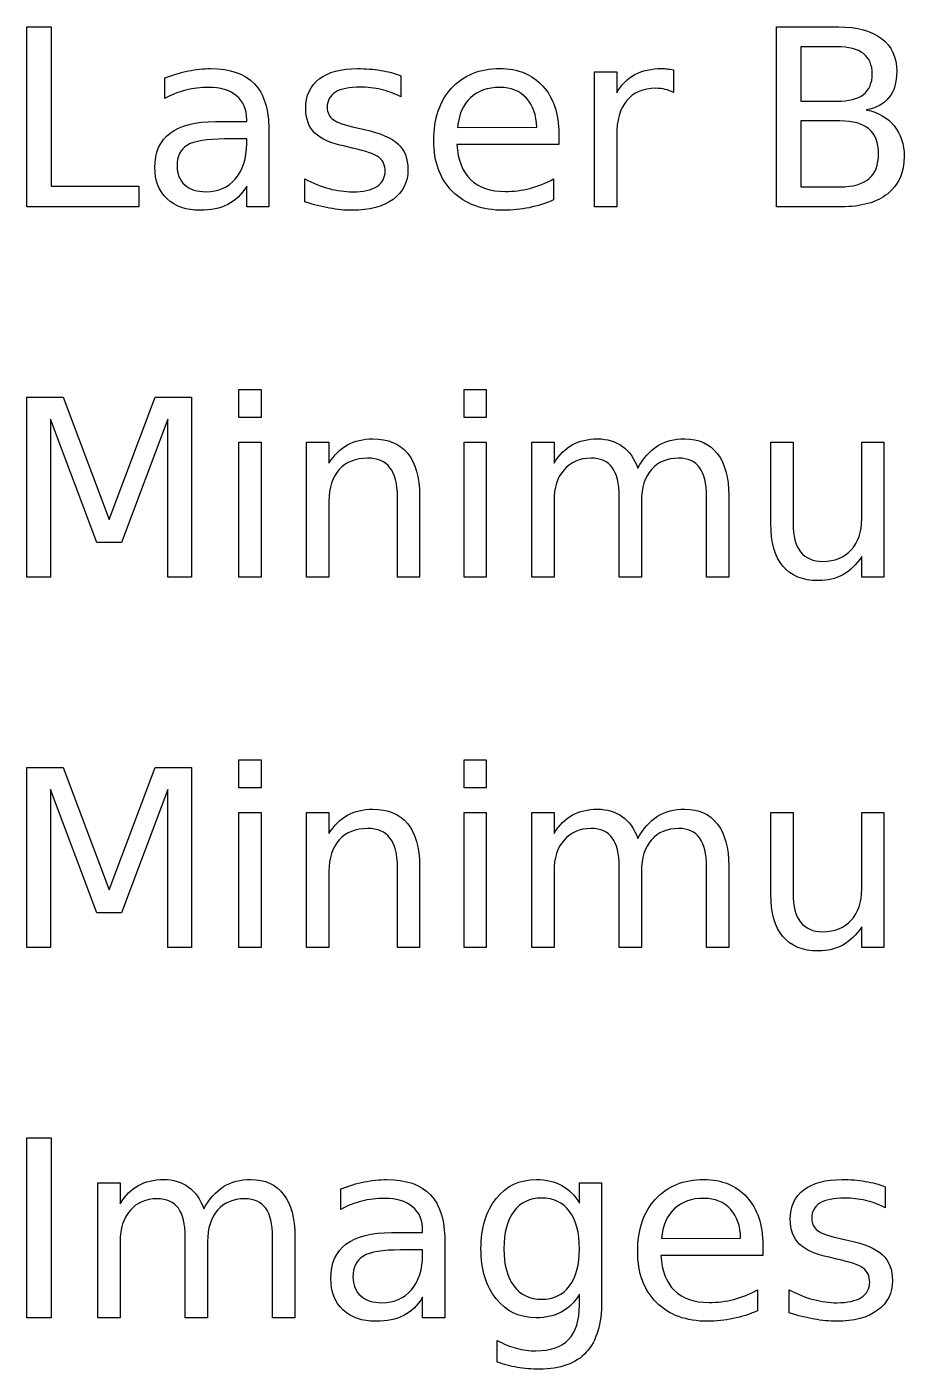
# Model space of a CAD drawing. Extents: x -140 to 352, y 0 to 216.
# Drawn here: x 207.71 to 223.37, y 145.13 to 169.08 of the extents above; entities that cross this region are included whole.
import ezdxf

# ---------------------------------------------------------------- set-up
doc = ezdxf.new("R2010")
doc.units = 0
doc.layers.add('Design_Template', color=7, linetype='CONTINUOUS')

msp = doc.modelspace()

# ---------------------------------------------------------------- linework, layer by layer
at = {"layer": 'Design_Template', "color": 7}
for points in [[(207.714691, 169.08314), (208.149232, 169.08314), (208.149232, 166.237089), (209.713167, 166.237089), (209.713167, 165.871384), (207.714691, 165.871384)], [(207.714691, 162.474625), (208.362197, 162.474625), (209.181813, 160.288997), (210.005722, 162.474625), (210.653245, 162.474625), (210.653245, 159.262869), (210.229457, 159.262869), (210.229457, 162.083104), (209.401237, 159.880266), (208.964541, 159.880266), (208.136324, 162.083104), (208.136324, 159.262869), (207.714691, 159.262869)], [(211.500819, 162.610151), (211.896632, 162.610151), (211.896632, 162.108918), (211.500819, 162.108918)], [(215.519282, 162.610151), (215.915095, 162.610151), (215.915095, 162.108918), (215.519282, 162.108918)], [(211.500819, 161.672223), (211.896632, 161.672223), (211.896632, 159.262869), (211.500819, 159.262869)], [(215.519282, 161.672223), (215.915095, 161.672223), (215.915095, 159.262869), (215.519282, 159.262869)], [(211.500819, 156.001635), (211.896632, 156.001635), (211.896632, 155.500405), (211.500819, 155.500405)], [(215.519282, 156.001635), (215.915095, 156.001635), (215.915095, 155.500405), (215.519282, 155.500405)], [(207.714691, 155.86611), (208.362197, 155.86611), (209.181813, 153.680481), (210.005722, 155.86611), (210.653245, 155.86611), (210.653245, 152.654353), (210.229457, 152.654353), (210.229457, 155.474589), (209.401237, 153.271753), (208.964541, 153.271753), (208.136324, 155.474589), (208.136324, 152.654353), (207.714691, 152.654353)], [(211.500819, 155.063709), (211.896632, 155.063709), (211.896632, 152.654353), (211.500819, 152.654353)], [(215.519282, 155.063709), (215.915095, 155.063709), (215.915095, 152.654353), (215.519282, 152.654353)], [(207.714691, 149.257593), (208.149232, 149.257593), (208.149232, 146.045841), (207.714691, 146.045841)]]:
    msp.add_lwpolyline(points, close=True, dxfattribs=at)
for points in [[(221.095217, 169.08314), (222.205236, 169.08314)], [(222.248257, 165.871384), (221.095217, 165.871384), (221.095217, 169.08314)], [(221.529758, 168.726039), (221.529758, 167.757995), (222.172971, 167.757995)], [(222.172971, 168.726039), (221.529758, 168.726039)], [(210.175665, 167.805322), (210.175665, 168.171027)], [(214.387737, 168.209748), (214.387737, 167.835437)], [(218.242702, 167.140597), (218.242702, 165.871384), (217.844733, 165.871384), (217.844733, 168.280738), (218.242702, 168.280738), (218.242702, 167.906427)], [(219.253774, 168.317295), (219.25589, 167.910717)], [(211.083479, 167.39229), (211.638497, 167.39229), (211.638497, 167.431011)], [(212.03431, 167.246007), (212.03431, 165.871384), (211.638497, 165.871384), (211.638497, 166.237089)], [(213.604708, 167.280426), (213.740231, 167.250309)], [(215.403116, 167.289032), (216.814308, 167.291184)], [(221.529758, 167.405196), (221.529758, 166.228485), (222.226745, 166.228485)], [(222.226745, 167.405196), (221.529758, 167.405196)], [(211.638497, 166.994315), (211.638497, 167.082516), (211.244819, 167.082516)], [(217.210121, 167.175017), (217.210121, 166.981409), (215.390204, 166.981409)], [(213.525096, 166.919023), (213.387421, 166.951292)], [(212.675385, 165.959584), (212.675385, 166.368314)], [(217.11762, 166.368313), (217.11762, 165.994002)], [(213.105619, 160.624584), (213.105619, 159.262869), (212.70765, 159.262869), (212.70765, 161.672223), (213.105619, 161.672223), (213.105619, 161.297912)], [(217.124082, 160.624584), (217.124082, 159.262869), (216.726114, 159.262869), (216.726114, 161.672223), (217.124082, 161.672223), (217.124082, 161.297912)], [(220.994097, 160.213703), (220.994097, 161.672223), (221.389928, 161.672223), (221.389928, 160.228762)], [(222.616113, 160.306206), (222.616113, 161.672223), (223.011944, 161.672223), (223.011944, 159.262869), (222.616113, 159.262869), (222.616113, 159.632876)], [(214.725483, 160.717087), (214.725483, 159.262869), (214.329652, 159.262869), (214.329652, 160.70418)], [(218.683706, 160.624584), (218.683706, 159.262869), (218.285737, 159.262869), (218.285737, 160.70418)], [(220.243333, 160.717087), (220.243333, 159.262869), (219.845364, 159.262869), (219.845364, 160.70418)], [(213.105619, 154.016068), (213.105619, 152.654353), (212.70765, 152.654353), (212.70765, 155.063709), (213.105619, 155.063709), (213.105619, 154.689397)], [(217.124082, 154.016068), (217.124082, 152.654353), (216.726114, 152.654353), (216.726114, 155.063709), (217.124082, 155.063709), (217.124082, 154.689397)], [(220.994097, 153.605188), (220.994097, 155.063709), (221.389928, 155.063709), (221.389928, 153.620248)], [(222.616113, 153.697693), (222.616113, 155.063709), (223.011944, 155.063709), (223.011944, 152.654353), (222.616113, 152.654353), (222.616113, 153.02436)], [(214.725483, 154.10857), (214.725483, 152.654353), (214.329652, 152.654353), (214.329652, 154.095665)], [(218.683706, 154.016068), (218.683706, 152.654353), (218.285737, 152.654353), (218.285737, 154.095665)], [(220.243333, 154.10857), (220.243333, 152.654353), (219.845364, 152.654353), (219.845364, 154.095665)], [(209.379728, 147.407556), (209.379728, 146.045841), (208.981742, 146.045841), (208.981742, 148.455193), (209.379728, 148.455193), (209.379728, 148.080882)], [(213.316443, 147.979776), (213.316443, 148.345483)], [(217.57798, 148.0895), (217.57798, 148.455204), (217.973811, 148.455204), (217.973811, 146.344869)], [(223.035608, 148.384204), (223.035608, 148.009892)], [(214.224256, 147.566743), (214.779257, 147.566743), (214.779257, 147.605464)], [(210.939355, 147.407556), (210.939355, 146.045841), (210.541387, 146.045841), (210.541387, 147.48715)], [(212.498979, 147.500058), (212.498979, 146.045841), (212.10101, 146.045841), (212.10101, 147.48715)], [(215.175088, 147.420464), (215.175088, 146.045841), (214.779257, 146.045841), (214.779257, 146.411544)], [(220.849973, 147.349471), (220.849973, 147.155863), (219.030056, 147.155863)], [(219.042964, 147.463485), (220.454156, 147.465602)], [(222.252565, 147.454881), (222.388088, 147.424754)], [(214.779257, 147.168771), (214.779257, 147.256969), (214.385581, 147.256969)], [(222.172971, 147.093467), (222.035292, 147.125746)], [(217.57798, 146.273876), (217.57798, 146.469636)], [(220.757468, 146.542771), (220.757468, 146.168459)], [(221.323242, 146.134028), (221.323242, 146.54276)], [(216.110859, 145.256356), (216.110859, 145.641423)]]:
    msp.add_lwpolyline(points, dxfattribs=at)
for points in [[(222.205236, 169.08314), (222.536519, 169.083137), (222.791789, 169.014298), (222.971064, 168.876624)], [(222.971064, 168.876624), (223.150335, 168.738943), (223.239972, 168.543184), (223.239972, 168.289344)], [(222.646226, 168.605571), (222.542968, 168.685881), (222.38522, 168.726036), (222.172971, 168.726039)], [(222.803275, 168.242017), (222.803275, 168.404071), (222.750923, 168.525256), (222.646226, 168.605571)], [(210.175665, 168.171027), (210.32052, 168.226957), (210.461063, 168.268546), (210.597316, 168.295797)], [(210.597316, 168.295797), (210.733552, 168.324478), (210.866207, 168.338819), (210.995285, 168.338822)], [(210.995285, 168.338822), (211.343787, 168.338819), (211.604077, 168.248468), (211.776172, 168.067769)], [(212.933523, 168.153818), (213.09415, 168.277151), (213.322179, 168.338819), (213.617602, 168.338822)], [(213.617602, 168.338822), (213.763895, 168.338819), (213.901574, 168.328066), (214.030634, 168.306554)], [(214.030634, 168.306554), (214.159708, 168.285038), (214.278743, 168.25277), (214.387737, 168.209749)], [(215.295547, 167.990325), (215.509239, 168.222653), (215.796774, 168.338819), (216.158187, 168.338822)], [(216.158187, 168.338822), (216.482295, 168.338819), (216.738295, 168.234127), (216.926167, 168.024744)], [(218.242702, 167.906427), (218.32589, 168.052708), (218.434172, 168.160984), (218.56754, 168.23126)], [(218.56754, 168.23126), (218.700907, 168.302965), (218.862963, 168.338818), (219.05372, 168.338821)], [(219.05372, 168.338821), (219.080955, 168.338818), (219.111075, 168.336669), (219.144067, 168.332358)], [(219.144067, 168.332358), (219.177052, 168.329501), (219.21362, 168.32447), (219.253774, 168.317295)], [(222.646226, 167.876312), (222.750923, 167.956621), (222.803275, 168.078523), (222.803275, 168.242017)], [(223.239972, 168.289344), (223.239972, 168.092864), (223.194069, 167.936543), (223.102293, 167.820379)], [(210.552139, 167.953754), (210.421622, 167.920766), (210.296143, 167.871289), (210.175665, 167.805322)], [(210.954419, 168.003232), (210.816723, 168.003231), (210.682642, 167.986736), (210.552139, 167.953754)], [(211.457798, 167.852647), (211.338763, 167.953035), (211.170961, 168.003231), (210.954419, 168.003232)], [(211.776172, 168.067769), (211.948272, 167.887065), (212.03431, 167.613145), (212.03431, 167.246007)], [(212.692587, 167.628922), (212.692587, 167.855515), (212.772893, 168.03048), (212.933523, 168.153818)], [(213.221785, 167.917184), (213.124263, 167.856948), (213.075509, 167.766597), (213.075509, 167.646131)], [(213.664931, 168.007534), (213.468454, 168.007533), (213.320736, 167.977414), (213.221785, 167.917184)], [(214.039249, 167.964511), (213.918775, 167.993192), (213.794005, 168.007533), (213.664931, 168.007534)], [(214.387737, 167.835437), (214.275878, 167.892802), (214.159708, 167.935825), (214.039249, 167.964511)], [(214.977172, 167.052398), (214.977172, 167.446784), (215.083298, 167.759427), (215.295547, 167.990325)], [(216.162495, 168.003232), (215.941628, 168.003231), (215.764509, 167.940845), (215.631141, 167.816077)], [(216.631456, 167.809624), (216.513847, 167.938694), (216.357528, 168.003231), (216.162495, 168.003232)], [(216.926167, 168.024744), (217.115464, 167.816793), (217.210121, 167.53355), (217.210121, 167.175017)], [(218.937551, 167.986022), (218.713819, 167.986021), (218.54172, 167.91288), (218.42126, 167.766599)], [(219.10965, 167.966662), (219.05801, 167.97957), (219.000641, 167.986022), (218.937551, 167.986022)], [(219.255926, 167.910731), (219.211465, 167.936544), (219.162711, 167.955186), (219.10965, 167.966662)], [(211.638497, 167.431011), (211.638497, 167.613145), (211.578257, 167.75369), (211.457798, 167.852647)], [(215.631141, 167.816077), (215.499199, 167.691306), (215.423182, 167.515623), (215.403116, 167.289032)], [(216.814308, 167.291183), (216.811486, 167.507736), (216.750491, 167.680549), (216.631456, 167.809624)], [(218.42126, 167.766599), (218.302226, 167.621749), (218.242702, 167.413082), (218.242702, 167.140597)], [(222.172971, 167.757995), (222.38522, 167.757993), (222.542968, 167.797432), (222.646226, 167.876312)], [(223.102293, 167.820379), (223.010504, 167.704213), (222.875694, 167.631788), (222.697862, 167.603108)], [(212.856082, 167.187926), (212.747091, 167.295484), (212.692587, 167.442483), (212.692587, 167.628922)], [(213.075509, 167.646131), (213.075509, 167.554346), (213.110646, 167.481921), (213.180905, 167.42886)], [(222.697862, 167.603108), (222.911554, 167.557213), (223.077186, 167.461127), (223.194795, 167.314845)], [(210.270323, 167.185774), (210.452462, 167.323449), (210.723508, 167.392288), (211.083479, 167.39229)], [(213.180905, 167.42886), (213.251186, 167.37723), (213.392441, 167.327751), (213.604708, 167.280426)], [(213.740231, 167.250309), (214.021321, 167.190075), (214.220661, 167.104744), (214.33827, 166.994315)], [(222.745191, 167.261066), (222.633314, 167.357151), (222.460506, 167.405194), (222.226745, 167.405196)], [(222.915134, 166.817916), (222.915134, 167.018695), (222.858492, 167.166411), (222.745191, 167.261066)], [(223.194795, 167.314845), (223.313815, 167.169996), (223.37334, 166.988577), (223.37334, 166.770589)], [(209.999277, 166.572679), (209.999277, 166.843729), (210.089627, 167.048095), (210.270323, 167.185774)], [(210.580097, 166.972803), (210.456769, 166.899661), (210.39509, 166.774891), (210.39509, 166.598492)], [(211.244819, 167.082516), (210.925004, 167.082514), (210.703439, 167.045944), (210.580097, 166.972803)], [(211.438426, 166.372615), (211.571812, 166.528936), (211.638497, 166.73617), (211.638497, 166.994315)], [(213.387421, 166.951292), (213.142191, 167.002919), (212.965076, 167.081797), (212.856082, 167.187926)], [(214.33827, 166.994315), (214.457287, 166.88532), (214.516811, 166.732584), (214.516811, 166.536109)], [(215.312766, 166.144588), (215.089031, 166.368313), (214.977172, 166.670915), (214.977172, 167.052398)], [(215.390204, 166.981409), (215.40742, 166.708921), (215.489155, 166.500971), (215.635448, 166.357557)], [(214.000521, 166.75338), (213.928815, 166.810744), (213.770341, 166.865959), (213.525096, 166.919023)], [(214.110228, 166.505992), (214.110228, 166.613551), (214.073669, 166.696014), (214.000521, 166.75338)], [(222.745191, 166.372615), (222.858492, 166.470136), (222.915134, 166.61857), (222.915134, 166.817916)], [(223.37334, 166.770589), (223.37334, 166.483762), (223.275814, 166.262187), (223.080785, 166.105866)], [(210.216549, 166.015514), (210.071695, 166.154627), (209.999277, 166.340347), (209.999277, 166.572679)], [(210.39509, 166.598492), (210.39509, 166.457946), (210.440993, 166.346084), (210.532768, 166.262904)], [(213.959655, 166.234939), (214.060031, 166.299475), (214.110228, 166.389826), (214.110228, 166.505992)], [(214.516811, 166.536109), (214.516811, 166.312382), (214.42789, 166.135267), (214.250058, 166.00476)], [(210.532768, 166.262904), (210.625983, 166.181158), (210.752193, 166.140286), (210.91138, 166.140286)], [(210.91138, 166.140286), (211.130808, 166.140286), (211.306484, 166.217728), (211.438426, 166.372615)], [(212.675385, 166.368314), (212.821665, 166.292305), (212.965788, 166.234939), (213.107774, 166.196217)], [(215.635448, 166.357557), (215.783153, 166.215577), (215.988244, 166.144588), (216.250689, 166.144588)], [(216.691679, 166.200518), (216.835105, 166.237806), (216.977076, 166.293738), (217.11762, 166.368313)], [(222.226745, 166.228485), (222.460506, 166.228485), (222.633314, 166.276528), (222.745191, 166.372615)], [(210.80597, 165.808998), (210.559301, 165.809), (210.362825, 165.877837), (210.216549, 166.015514)], [(211.638497, 166.237089), (211.548147, 166.090807), (211.435558, 165.98253), (211.300748, 165.912256)], [(213.107774, 166.196217), (213.249743, 166.15893), (213.390304, 166.140286), (213.529407, 166.140286)], [(214.250058, 166.00476), (214.073669, 165.874253), (213.830581, 165.809), (213.520807, 165.808999)], [(213.529407, 166.140286), (213.715836, 166.140286), (213.859265, 166.171835), (213.959655, 166.234939)], [(216.227025, 165.808998), (215.842677, 165.809), (215.537927, 165.920862), (215.312766, 166.144588)], [(216.250689, 166.144588), (216.402701, 166.144588), (216.549707, 166.163232), (216.691679, 166.200518)], [(223.080785, 166.105866), (222.885734, 165.949544), (222.608225, 165.871384), (222.248257, 165.871384)], [(211.300748, 165.912256), (211.165937, 165.843417), (211.001017, 165.809), (210.80597, 165.808998)], [(213.116375, 165.847722), (212.977271, 165.872102), (212.830265, 165.90939), (212.675385, 165.959584)], [(213.520807, 165.808999), (213.391729, 165.809), (213.256918, 165.821907), (213.116375, 165.847722)], [(216.680923, 165.856325), (216.531779, 165.824773), (216.38048, 165.809), (216.227025, 165.808998)], [(217.11762, 165.994002), (216.975648, 165.933769), (216.830084, 165.887876), (216.680923, 165.856325)], [(213.439057, 161.622745), (213.568135, 161.694449), (213.716567, 161.730304), (213.884355, 161.730305)], [(213.884355, 161.730305), (214.161151, 161.730304), (214.370535, 161.644256), (214.512504, 161.47216)], [(217.44892, 161.624897), (217.575112, 161.695167), (217.724986, 161.730304), (217.898511, 161.730305)], [(217.898511, 161.730305), (218.073474, 161.730304), (218.221906, 161.685845), (218.343822, 161.596932)], [(218.971971, 161.603385), (219.10965, 161.687996), (219.271702, 161.730304), (219.458134, 161.730305)], [(219.458134, 161.730305), (219.709111, 161.730304), (219.902719, 161.642104), (220.038972, 161.465707)], [(213.105619, 161.297912), (213.200276, 161.442759), (213.311422, 161.551037), (213.439057, 161.622745)], [(214.512504, 161.47216), (214.65449, 161.301497), (214.725483, 161.049805), (214.725483, 160.717087)], [(217.124082, 161.297912), (217.214432, 161.445628), (217.32271, 161.554621), (217.44892, 161.624897)], [(218.343822, 161.596932), (218.46715, 161.508011), (218.558209, 161.37894), (218.617024, 161.209713)], [(218.617024, 161.209713), (218.715971, 161.387546), (218.834293, 161.518768), (218.971971, 161.603385)], [(220.038972, 161.465707), (220.175208, 161.29074), (220.243333, 161.041201), (220.243333, 160.717087)], [(213.79616, 161.386112), (213.582469, 161.38611), (213.41395, 161.317989), (213.290626, 161.181748)], [(214.196284, 161.216168), (214.10736, 161.329462), (213.973992, 161.38611), (213.79616, 161.386112)], [(214.329652, 160.70418), (214.329652, 160.932206), (214.285191, 161.102867), (214.196284, 161.216168)], [(217.784497, 161.386112), (217.582288, 161.38611), (217.421661, 161.317271), (217.302627, 161.179596)], [(218.163108, 161.218319), (218.081363, 161.330179), (217.955167, 161.38611), (217.784497, 161.386112)], [(218.285737, 160.70418), (218.285723, 160.936508), (218.244857, 161.107887), (218.163108, 161.218319)], [(219.348431, 161.386112), (219.14334, 161.38611), (218.981285, 161.317989), (218.86225, 161.181748)], [(219.722735, 161.218319), (219.640986, 161.330179), (219.516219, 161.38611), (219.348431, 161.386112)], [(219.845364, 160.70418), (219.845347, 160.935074), (219.804481, 161.106454), (219.722735, 161.218319)], [(213.290626, 161.181748), (213.167281, 161.045503), (213.105619, 160.859781), (213.105619, 160.624584)], [(217.302627, 161.179596), (217.183593, 161.043352), (217.124082, 160.858347), (217.124082, 160.624584)], [(218.86225, 161.181748), (218.743216, 161.045503), (218.683706, 160.859781), (218.683706, 160.624584)], [(222.428954, 159.749042), (222.55372, 159.885284), (222.616113, 160.071006), (222.616113, 160.306206)], [(221.209228, 159.458629), (221.065817, 159.630725), (220.994097, 159.882417), (220.994097, 160.213703)], [(221.389928, 160.228762), (221.389928, 160.000732), (221.434388, 159.829353), (221.523295, 159.714623)], [(221.523295, 159.714623), (221.61222, 159.601325), (221.745588, 159.544677), (221.923419, 159.544677)], [(221.923419, 159.544677), (222.137111, 159.544677), (222.305626, 159.612798), (222.428954, 159.749042)], [(222.616113, 159.632876), (222.52003, 159.486595), (222.408157, 159.3776), (222.280522, 159.305892)], [(221.839532, 159.200483), (221.562736, 159.200483), (221.352639, 159.286532), (221.209228, 159.458629)], [(222.280522, 159.305892), (222.154327, 159.23562), (222.007321, 159.200483), (221.839532, 159.200483)], [(213.105619, 154.689397), (213.200276, 154.834244), (213.311422, 154.942522), (213.439057, 155.014231)], [(213.439057, 155.014231), (213.568135, 155.085934), (213.716567, 155.12179), (213.884355, 155.12179)], [(213.884355, 155.12179), (214.161151, 155.12179), (214.370535, 155.03574), (214.512504, 154.863645)], [(217.124082, 154.689397), (217.214432, 154.837112), (217.32271, 154.946107), (217.44892, 155.01638)], [(217.44892, 155.01638), (217.575112, 155.086653), (217.724986, 155.12179), (217.898511, 155.12179)], [(217.898511, 155.12179), (218.073474, 155.12179), (218.221906, 155.077329), (218.343822, 154.988415)], [(218.343822, 154.988415), (218.46715, 154.899498), (218.558209, 154.770423), (218.617024, 154.601199)], [(218.617024, 154.601199), (218.715971, 154.779027), (218.834293, 154.910254), (218.971971, 154.994871)], [(218.971971, 154.994871), (219.10965, 155.079481), (219.271702, 155.12179), (219.458134, 155.12179)], [(219.458134, 155.12179), (219.709111, 155.12179), (219.902719, 155.033588), (220.038972, 154.857192)], [(213.79616, 154.777599), (213.582469, 154.777595), (213.41395, 154.709474), (213.290626, 154.573231)], [(214.196284, 154.607652), (214.10736, 154.720946), (213.973992, 154.777595), (213.79616, 154.777599)], [(214.512504, 154.863645), (214.65449, 154.692981), (214.725483, 154.441289), (214.725483, 154.10857)], [(217.784497, 154.777599), (217.582288, 154.777595), (217.421661, 154.708758), (217.302627, 154.571083)], [(218.163108, 154.609804), (218.081363, 154.721666), (217.955167, 154.777595), (217.784497, 154.777599)], [(219.348431, 154.777599), (219.14334, 154.777595), (218.981285, 154.709474), (218.86225, 154.573231)], [(219.722735, 154.609804), (219.640986, 154.721666), (219.516219, 154.777595), (219.348431, 154.777599)], [(220.038972, 154.857192), (220.175208, 154.682225), (220.243333, 154.432684), (220.243333, 154.10857)], [(213.290626, 154.573231), (213.167281, 154.436988), (213.105619, 154.251265), (213.105619, 154.016068)], [(214.329652, 154.095665), (214.329652, 154.32369), (214.285191, 154.494353), (214.196284, 154.607652)], [(217.302627, 154.571083), (217.183593, 154.434836), (217.124082, 154.249833), (217.124082, 154.016068)], [(218.285737, 154.095665), (218.285723, 154.327994), (218.244857, 154.499373), (218.163108, 154.609804)], [(218.86225, 154.573231), (218.743216, 154.436988), (218.683706, 154.251265), (218.683706, 154.016068)], [(219.845364, 154.095665), (219.845347, 154.326558), (219.804481, 154.497938), (219.722735, 154.609804)], [(221.209228, 152.850113), (221.065817, 153.022212), (220.994097, 153.273901), (220.994097, 153.605188)], [(221.389928, 153.620248), (221.389928, 153.392219), (221.434388, 153.22084), (221.523295, 153.106109)], [(222.428954, 153.140526), (222.55372, 153.276769), (222.616113, 153.462493), (222.616113, 153.697693)], [(221.523295, 153.106109), (221.61222, 152.992811), (221.745588, 152.936162), (221.923419, 152.936162)], [(221.923419, 152.936162), (222.137111, 152.936162), (222.305626, 153.004284), (222.428954, 153.140526)], [(221.839532, 152.591968), (221.562736, 152.591968), (221.352639, 152.678017), (221.209228, 152.850113)], [(222.616113, 153.02436), (222.52003, 152.878081), (222.408157, 152.769083), (222.280522, 152.697378)], [(222.280522, 152.697378), (222.154327, 152.627104), (222.007321, 152.591968), (221.839532, 152.591968)], [(209.704548, 148.407868), (209.830758, 148.478138), (209.980632, 148.513274), (210.154157, 148.513274)], [(210.154157, 148.513274), (210.32912, 148.513274), (210.477552, 148.468817), (210.599454, 148.3799)], [(211.227617, 148.386355), (211.365296, 148.470966), (211.527351, 148.513274), (211.71378, 148.513274)], [(211.71378, 148.513274), (211.96476, 148.513274), (212.158365, 148.425076), (212.294618, 148.248677)], [(213.738075, 148.470253), (213.874311, 148.498934), (214.00697, 148.513274), (214.136044, 148.513274)], [(214.136044, 148.513274), (214.484546, 148.513274), (214.74484, 148.422921), (214.916935, 148.242225)], [(216.091502, 148.175546), (216.272198, 148.400706), (216.510267, 148.513285), (216.805708, 148.513285)], [(216.805708, 148.513285), (216.983536, 148.513285), (217.136264, 148.478148), (217.263913, 148.407878)], [(218.935399, 148.164779), (219.14909, 148.397108), (219.436625, 148.513274), (219.798036, 148.513274)], [(219.798036, 148.513274), (220.122143, 148.513274), (220.378143, 148.40858), (220.566015, 148.1992)], [(221.58138, 148.328271), (221.742007, 148.451605), (221.970036, 148.513274), (222.265473, 148.513274)], [(222.265473, 148.513274), (222.411752, 148.513274), (222.549431, 148.502515), (222.678505, 148.480995)], [(209.379728, 148.080882), (209.470078, 148.228597), (209.578356, 148.337591), (209.704548, 148.407868)], [(210.599454, 148.3799), (210.722796, 148.290982), (210.813858, 148.161911), (210.87267, 147.992684)], [(210.87267, 147.992684), (210.97162, 148.170515), (211.089942, 148.301738), (211.227617, 148.386355)], [(213.316443, 148.345483), (213.461279, 148.401412), (213.601826, 148.443001), (213.738075, 148.470253)], [(217.263913, 148.407878), (217.391548, 148.337602), (217.496231, 148.231475), (217.57798, 148.0895)], [(221.340444, 147.803376), (221.340444, 148.029969), (221.420768, 148.204932), (221.58138, 148.328271)], [(222.678505, 148.480995), (222.807565, 148.459476), (222.9266, 148.427211), (223.035608, 148.384189)], [(210.040142, 148.169083), (209.837934, 148.16908), (209.677307, 148.100242), (209.558273, 147.962567)], [(210.418754, 148.001288), (210.337008, 148.11315), (210.210813, 148.16908), (210.040142, 148.169083)], [(211.604077, 148.169083), (211.398986, 148.16908), (211.23693, 148.100958), (211.117896, 147.964719)], [(211.978381, 148.001288), (211.896632, 148.11315), (211.771865, 148.16908), (211.604077, 148.169083)], [(212.294618, 148.248677), (212.430854, 148.07371), (212.498979, 147.824169), (212.498979, 147.500058)], [(213.692902, 148.12821), (213.562399, 148.095226), (213.436902, 148.045745), (213.316443, 147.979776)], [(214.095178, 148.177687), (213.957503, 148.177684), (213.823405, 148.161177), (213.692902, 148.12821)], [(214.59856, 148.027104), (214.479526, 148.127491), (214.31172, 148.177684), (214.095178, 148.177687)], [(214.916935, 148.242225), (215.089031, 148.061521), (215.175088, 147.7876), (215.175088, 147.420464)], [(215.820438, 147.278492), (215.820438, 147.651368), (215.910806, 147.950386), (216.091502, 148.175546)], [(216.902503, 148.181991), (216.690254, 148.181988), (216.524604, 148.10311), (216.405569, 147.945355)], [(217.399436, 147.945355), (217.281827, 148.10311), (217.116194, 148.181988), (216.902503, 148.181991)], [(218.617024, 147.226853), (218.617024, 147.62124), (218.723146, 147.933883), (218.935399, 148.164779)], [(219.802329, 148.177687), (219.581476, 148.177684), (219.40436, 148.115302), (219.270989, 147.990532)], [(220.271291, 147.984079), (220.153696, 148.11315), (219.997376, 148.177684), (219.802329, 148.177687)], [(220.566015, 148.1992), (220.755316, 147.991248), (220.849973, 147.708006), (220.849973, 147.349471)], [(221.869642, 148.091641), (221.77212, 148.031405), (221.723366, 147.941055), (221.723366, 147.820588)], [(222.312801, 148.181991), (222.116311, 148.181988), (221.96861, 148.151864), (221.869642, 148.091641)], [(222.687106, 148.138967), (222.566632, 148.167647), (222.441862, 148.181988), (222.312801, 148.181991)], [(223.035608, 148.009892), (222.923735, 148.067257), (222.807565, 148.110282), (222.687106, 148.138967)], [(209.558273, 147.962567), (209.439238, 147.826321), (209.379728, 147.641317), (209.379728, 147.407556)], [(210.541387, 147.48715), (210.541369, 147.719478), (210.500503, 147.890858), (210.418754, 148.001288)], [(211.117896, 147.964719), (210.998862, 147.828473), (210.939355, 147.642753), (210.939355, 147.407556)], [(212.10101, 147.48715), (212.100996, 147.718046), (212.06013, 147.889426), (211.978381, 148.001288)], [(214.779257, 147.605464), (214.779257, 147.7876), (214.71902, 147.928147), (214.59856, 148.027104)], [(216.405569, 147.945355), (216.287974, 147.7876), (216.22918, 147.565308), (216.22918, 147.278482)], [(217.57798, 147.278482), (217.57798, 147.565308), (217.51847, 147.7876), (217.399436, 147.945355)], [(219.270989, 147.990532), (219.139047, 147.865761), (219.063034, 147.690078), (219.042964, 147.463485)], [(220.454156, 147.465637), (220.451334, 147.68219), (220.390325, 147.855005), (220.271291, 147.984079)], [(221.503938, 147.362379), (221.394948, 147.469938), (221.340444, 147.616937), (221.340444, 147.803376)], [(221.723366, 147.820588), (221.723366, 147.728799), (221.758503, 147.656377), (221.828776, 147.603316)], [(213.411086, 147.360227), (213.593225, 147.497902), (213.864285, 147.566743), (214.224256, 147.566743)], [(221.828776, 147.603316), (221.899043, 147.551683), (222.040316, 147.502206), (222.252565, 147.454881)], [(213.14004, 146.747135), (213.14004, 147.018184), (213.230386, 147.222549), (213.411086, 147.360227)], [(222.035292, 147.125746), (221.790048, 147.177375), (221.612933, 147.256253), (221.503938, 147.362379)], [(222.388088, 147.424754), (222.669178, 147.364521), (222.868518, 147.279187), (222.986127, 147.168761)], [(213.72086, 147.147259), (213.597532, 147.074117), (213.53587, 146.949347), (213.53587, 146.772947)], [(214.385581, 147.256969), (214.065781, 147.256969), (213.844202, 147.220397), (213.72086, 147.147259)], [(214.579204, 146.547071), (214.712575, 146.70339), (214.779257, 146.910623), (214.779257, 147.168771)], [(216.091502, 146.38359), (215.910806, 146.608747), (215.820438, 146.907049), (215.820438, 147.278492)], [(216.22918, 147.278482), (216.22918, 146.993088), (216.287974, 146.771512), (216.405569, 146.61376)], [(217.399436, 146.61376), (217.51847, 146.771512), (217.57798, 146.993088), (217.57798, 147.278482)], [(218.9526, 146.319042), (218.728883, 146.542767), (218.617024, 146.845369), (218.617024, 147.226853)], [(219.030056, 147.155863), (219.047272, 146.883378), (219.129003, 146.675426), (219.275283, 146.532011)], [(222.648378, 146.927824), (222.576672, 146.985189), (222.418197, 147.040402), (222.172971, 147.093467)], [(222.986127, 147.168761), (223.105162, 147.059763), (223.164668, 146.907028), (223.164668, 146.710552)], [(222.758099, 146.680435), (222.758099, 146.787993), (222.721526, 146.870459), (222.648378, 146.927824)], [(213.357308, 146.189972), (213.212458, 146.329082), (213.14004, 146.514802), (213.14004, 146.747135)], [(213.53587, 146.772947), (213.53587, 146.632401), (213.581756, 146.520539), (213.673545, 146.437361)], [(216.405569, 146.61376), (216.524604, 146.456005), (216.690254, 146.377124), (216.902503, 146.377124)], [(216.902503, 146.377124), (217.116194, 146.377124), (217.281827, 146.456005), (217.399436, 146.61376)], [(222.607512, 146.409382), (222.707906, 146.473919), (222.758099, 146.564269), (222.758099, 146.680435)], [(223.164668, 146.710552), (223.164668, 146.486827), (223.075761, 146.309708), (222.897933, 146.179205)], [(213.673545, 146.437361), (213.766763, 146.355615), (213.892955, 146.314739), (214.052161, 146.314739)], [(214.052161, 146.314739), (214.271567, 146.314739), (214.447261, 146.392184), (214.579204, 146.547071)], [(214.779257, 146.411544), (214.68891, 146.265261), (214.576321, 146.156983), (214.441528, 146.086714)], [(216.805708, 146.045851), (216.510267, 146.045851), (216.272198, 146.15843), (216.091502, 146.38359)], [(217.57798, 146.469636), (217.496231, 146.327657), (217.391548, 146.221531), (217.263913, 146.151258)], [(219.275283, 146.532011), (219.423001, 146.390032), (219.628078, 146.319042), (219.890538, 146.319042)], [(219.890538, 146.319042), (220.042549, 146.319042), (220.189559, 146.337669), (220.331527, 146.374975)], [(220.331527, 146.374975), (220.474939, 146.412264), (220.616925, 146.468193), (220.757468, 146.542771)], [(221.323242, 146.54276), (221.469521, 146.466747), (221.613645, 146.409382), (221.755631, 146.370661)], [(221.755631, 146.370661), (221.897617, 146.333372), (222.03816, 146.314728), (222.177264, 146.314728)], [(222.177264, 146.314728), (222.363711, 146.314728), (222.507122, 146.346266), (222.607512, 146.409382)], [(213.946747, 145.983456), (213.700078, 145.983456), (213.503588, 146.052293), (213.357308, 146.189972)], [(217.263913, 146.151258), (217.136264, 146.080984), (216.983536, 146.045851), (216.805708, 146.045851)], [(217.384372, 145.660784), (217.51345, 145.795594), (217.57798, 145.999955), (217.57798, 146.273876)], [(217.973811, 146.344859), (217.973811, 145.934695), (217.882735, 145.62994), (217.70061, 145.430593)], [(219.866873, 145.983456), (219.482529, 145.983456), (219.177757, 146.095318), (218.9526, 146.319042)], [(220.757468, 146.168459), (220.615482, 146.108222), (220.469919, 146.062333), (220.320771, 146.030781)], [(221.764232, 146.022166), (221.625128, 146.046543), (221.478122, 146.083831), (221.323242, 146.134028)], [(222.897933, 146.179205), (222.721526, 146.048698), (222.478438, 145.983445), (222.168664, 145.983445)], [(214.441528, 146.086714), (214.306718, 146.017873), (214.14178, 145.983456), (213.946747, 145.983456)], [(220.320771, 146.030781), (220.171627, 145.999242), (220.020328, 145.983456), (219.866873, 145.983456)], [(222.168664, 145.983445), (222.039586, 145.983445), (221.904775, 145.996357), (221.764232, 146.022166)], [(216.110859, 145.641423), (216.227025, 145.578322), (216.341752, 145.531709), (216.45505, 145.501593)], [(216.8014, 145.45642), (217.060978, 145.45642), (217.255298, 145.524541), (217.384372, 145.660784)], [(216.45505, 145.501593), (216.568352, 145.471466), (216.683791, 145.45642), (216.8014, 145.45642)], [(217.70061, 145.430593), (217.51847, 145.229813), (217.239522, 145.129426), (216.863775, 145.129423)], [(216.470114, 145.161702), (216.346772, 145.181775), (216.227025, 145.213331), (216.110859, 145.256356)], [(216.863775, 145.129423), (216.724671, 145.129426), (216.593441, 145.140183), (216.470114, 145.161702)]]:
    msp.add_open_spline(points, degree=3, dxfattribs=at)

doc.saveas('drawing.dxf')
